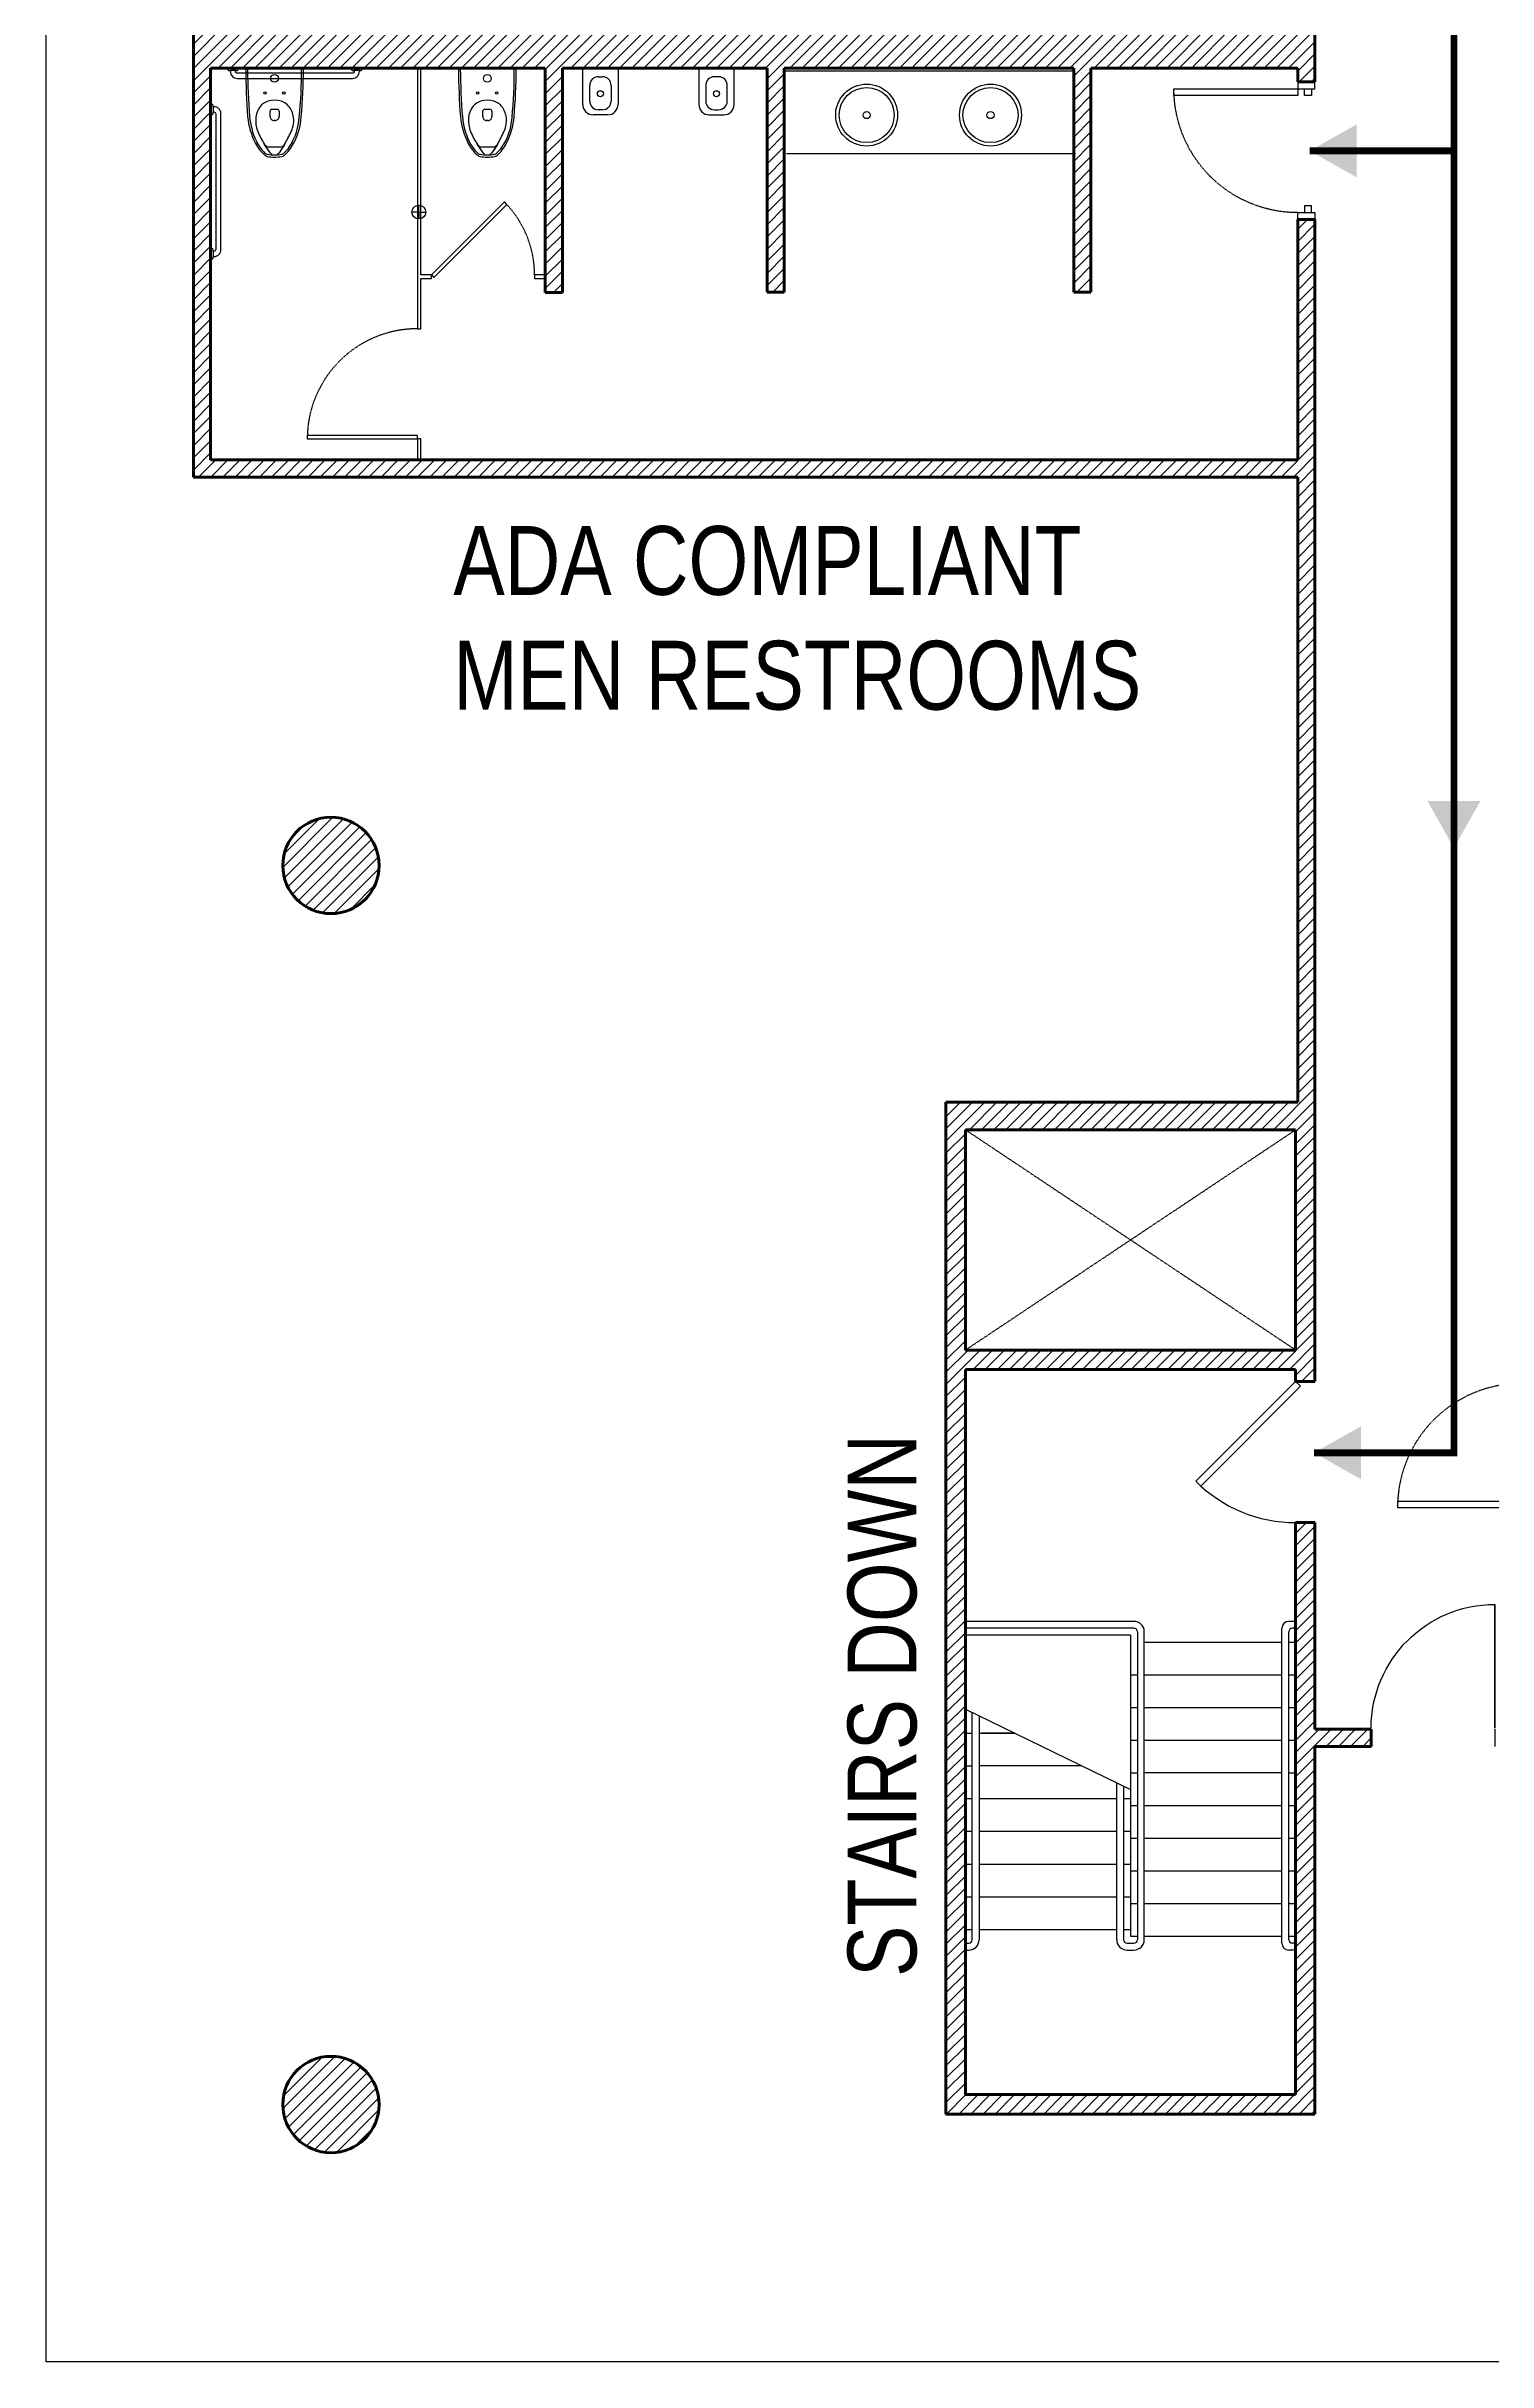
# Model space of a CAD drawing. Header units: inches. Extents: x -2978 to 4308, y -21 to 2608.
# Drawn here: x 3224 to 3642, y 330 to 1003 of the extents above; entities that cross this region are included whole.
import ezdxf
from ezdxf.enums import TextEntityAlignment as Align

# ---------------------------------------------------------------- set-up
doc = ezdxf.new("R2010")
doc.units = ezdxf.units.IN
doc.header["$LTSCALE"] = 0.2
doc.header["$MEASUREMENT"] = 0
doc.header["$PDSIZE"] = 8
doc.linetypes.add('HIDDEN', pattern=[0.375, 0.25, -0.125])
doc.layers.get('0').update_dxf_attribs({"color": 20, "linetype": 'CONTINUOUS', "lineweight": 40})
doc.layers.get('Defpoints').update_dxf_attribs({"color": 240, "linetype": 'CONTINUOUS', "lineweight": 0})
for name, color, linetype, lineweight in [('Annotations', 40, 'CONTINUOUS', 5), ('Framing', 141, 'CONTINUOUS', 15), ('Hatches', 8, 'CONTINUOUS', 5), ('Projections', 151, 'HIDDEN', 5), ('Viewed', 150, 'CONTINUOUS', 9), ('Walls', 7, 'CONTINUOUS', 40)]:
    doc.layers.add(name, color=color, linetype=linetype, lineweight=lineweight)
doc.layers.add('Egress', color=7, linetype='CONTINUOUS', lineweight=5, true_color=0xe60000)
doc.styles.add('ARCHITEC', font='ASG')
doc.styles.get("Standard").update_dxf_attribs({"font": 'arial.ttf', "width": 0.8})
pattern_1 = [(45, (267.6333, -330.0607), (-1.767767, 1.767767), [])]

# ---------------------------------------------------------------- blocks, each defined once
blk = doc.blocks.new('ADO101')
for p, q in [((0.466, -0.034), (-0.241, 0.672)), ((-0.207, 0.707), (0.5, 0)), ((0.5, 0), (0.466, -0.034))]:
    blk.add_line(p, q)
blk.add_arc((0.5, 0), 1, 135, 180)
at = {"style": 'ARCHITEC', "flags": 1}
blk.add_attdef('SILLHT', text='', height=0.1, dxfattribs=at).set_placement((0, 0), align=Align.MIDDLE)
blk = doc.blocks.new('I_PLUMB_GRAB_36IN + PLATE_P')
at = {"color": 0, "linetype": 'ByBlock', "lineweight": -2}
for p, q in [((0.75, 18.75), (0.75, 17.25)), ((0.75, -17.25), (0.75, -18.75))]:
    blk.add_line(p, q, dxfattribs=at)
blk.add_lwpolyline([(0, -19.5), (0.5, -19.5), (0.75, -19.25), (0.75, -18.75), (1, -18.75, 0.414214), (3, -16.75), (3, 16.75, 0.414214), (1, 18.75), (0.75, 18.75), (0.75, 19.25), (0.5, 19.5), (0, 19.5), (0, 16.5), (0.5, 16.5), (0.75, 16.75), (0.75, 17.25), (1, 17.25, -0.414214), (1.5, 16.75), (1.5, -16.75, -0.414214), (1, -17.25), (0.75, -17.25), (0.75, -16.75), (0.5, -16.5), (0, -16.5)], format="xyb", close=True, dxfattribs=at)
at = {"layer": 'Defpoints', "color": 0, "linetype": 'ByBlock', "lineweight": -2}
for p in [(0, 19.5), (0, -19.5)]:
    blk.add_point(p, dxfattribs=at)
blk = doc.blocks.new('I_PLUMB_GRAB_42IN + PLATE_P')
at = {"color": 0, "linetype": 'ByBlock', "lineweight": -2}
for p, q in [((0.75, 21.75), (0.75, 20.25)), ((0.75, -20.25), (0.75, -21.75))]:
    blk.add_line(p, q, dxfattribs=at)
blk.add_lwpolyline([(0.75, 22.25), (0.5, 22.5), (0, 22.5), (0, 19.5), (0.5, 19.5), (0.75, 19.75), (0.75, 20.25), (1, 20.25, -0.414214), (1.5, 19.75), (1.5, -19.75, -0.414214), (1, -20.25), (0.75, -20.25), (0.75, -19.75), (0.5, -19.5), (0, -19.5), (0, -22.5), (0.5, -22.5), (0.75, -22.25), (0.75, -21.75), (1, -21.75, 0.414214), (3, -19.75), (3, 19.75, 0.414214), (1, 21.75), (0.75, 21.75)], format="xyb", close=True, dxfattribs=at)
at = {"layer": 'Defpoints', "color": 0, "linetype": 'ByBlock', "lineweight": -2}
for p in [(0, 22.5), (0, -22.5)]:
    blk.add_point(p, dxfattribs=at)
blk = doc.blocks.new('08PDRR02')
at = {"linetype": 'ByBlock'}
for p, q in [((1, 0), (0, 0)), ((0, 0), (0, -1)), ((1, -1), (1, 0)), ((0, -1), (1, -1))]:
    blk.add_line(p, q, dxfattribs=at)
blk = doc.blocks.new('*U16')
blk.add_lwpolyline([(0, 2.5), (0, -2.5)])
at = {"linetype": 'Continuous'}
blk.add_arc((0, 2.75), 36, 0, 90, dxfattribs=at)
at = {"linetype": 'Continuous', "xscale": 36, "yscale": 0.0325, "rotation": 90}
blk.add_blockref('08PDRR02', (0, 2.75), dxfattribs=at)
blk = doc.blocks.new('floor plan')
at = {"layer": 'Hatches'}
h = blk.add_hatch(dxfattribs=at)
h.set_pattern_fill('ANSI31', color=256, scale=20, style=0)
h.set_pattern_definition(pattern_1)
h.paths.add_polyline_path([(70.18, 791.98, 0.887026), (94, 791.98), (363.74, 791.98), (363.74, 722.37), (368.74, 722.37), (368.74, 791.98), (369.74, 791.98), (369.74, 908.71), (151.57, 908.71), (151.57, 900.62), (139.74, 900.62), (139.74, 908.71), (32.05, 908.71), (32.05, 900.71), (0, 900.71), (0, 895.71), (60.37, 895.71), (60.37, 900.71), (79.93, 900.71), (79.93, 811.71), (0, 811.71), (0, 805.71), (79.93, 805.71), (79.93, 805.21, 0.278864), (70.63, 796.98), (42.74, 796.98), (42.74, 678.37), (42.74, 547.54), (215.04, 547.54), (363.74, 547.54), (363.74, 365.9), (261.49, 365.9), (261.49, 71.96), (368.74, 71.96), (368.74, 178.77), (385.06, 178.77), (385.06, 183.77), (368.74, 183.77), (368.74, 243.77), (363.12, 243.77), (363.12, 77.59), (267.12, 77.59), (267.12, 288.27), (363.12, 288.27), (363.12, 284.77), (368.74, 284.77), (368.74, 365.9), (368.74, 552.54), (368.74, 622.37), (363.74, 622.37), (363.74, 552.54), (47.74, 552.54), (47.74, 666.37), (145.02, 666.37), (145.02, 601.2), (150.02, 601.2), (150.02, 666.37), (185.04, 666.37), (209.5, 666.37), (209.5, 601.26), (214.5, 601.26), (214.5, 666.37), (298.62, 666.37), (298.62, 601.26), (303.62, 601.26), (303.62, 666.37), (303.75, 666.37), (363.74, 666.37), (363.74, 662.37), (368.74, 662.37), (368.74, 682.37), (363.74, 682.37), (363.74, 678.37), (303.75, 678.37), (303.75, 743.98), (298.75, 743.98), (298.75, 678.37), (214.34, 678.37), (214.34, 742.37), (185.04, 742.37), (185.04, 678.37), (47.74, 678.37), (47.74, 791.98)])
h.paths.add_polyline_path([(85.55, 804.9), (85.55, 900.71), (135.89, 900.71), (135.89, 896.62), (155.57, 896.62), (155.57, 900.71), (360.74, 900.71), (360.74, 797.52), (93.36, 797.52, 0.236234)], flags=16)
h.paths.add_polyline_path([(267.12, 293.9), (267.12, 357.9), (363.12, 357.9), (363.12, 293.9)], flags=16)
h.paths.add_polyline_path([(190.04, 678.37), (190.04, 737.37), (209.34, 737.37), (209.34, 678.37)], flags=16)
h = blk.add_hatch(dxfattribs=at)
h.set_pattern_fill('ANSI31', color=256, scale=20, style=0)
h.set_pattern_definition(pattern_1)
h.paths.add_polyline_path([(96.74, 434.71, 1), (68.74, 434.71, 1)])
h = blk.add_hatch(dxfattribs=at)
h.set_pattern_fill('ANSI31', color=256, scale=20, style=0)
h.set_pattern_definition(pattern_1)
h.paths.add_polyline_path([(96.74, 74.71, 1), (68.74, 74.71, 1)])
at = {"layer": 'Defpoints'}
blk.add_lwpolyline([(999.08, 1241.29), (999.08, 0), (0, 0), (0, 1241.29)], close=True, dxfattribs=at)
at = {"layer": 'Framing'}
for p, q in [((107.85, 666.37), (107.85, 605.76)), ((108.85, 606.26), (108.85, 666.37)), ((107.85, 605.76), (107.85, 590.62)), ((111.92, 606.26), (108.85, 606.26)), ((111.92, 605.26), (111.92, 606.26)), ((141.92, 606.26), (141.92, 605.26)), ((144.95, 606.26), (141.92, 606.26)), ((144.95, 605.26), (144.95, 606.26)), ((108.85, 590.62), (108.85, 605.26)), ((108.85, 605.26), (111.92, 605.26)), ((141.92, 605.26), (144.95, 605.26)), ((107.85, 590.62), (108.85, 590.62)), ((108.85, 558.62), (107.85, 558.62)), ((107.85, 558.62), (107.85, 552.62)), ((108.85, 552.62), (108.85, 558.62)), ((107.85, 552.62), (108.85, 552.62))]:
    blk.add_line(p, q, dxfattribs=at)
for points in [[(363.74, 660.37), (363.74, 658.37), (327.74, 658.37), (327.74, 660.37)], [(368.74, 660.37), (368.74, 662.37), (363.74, 662.37), (363.74, 660.37)], [(367.74, 660.37), (367.74, 658.37), (365.74, 658.37), (365.74, 660.37)], [(367.74, 624.37), (367.74, 626.37), (365.74, 626.37), (365.74, 624.37)], [(368.74, 624.37), (368.74, 622.37), (363.74, 622.37), (363.74, 624.37)]]:
    blk.add_lwpolyline(points, close=True, dxfattribs=at)
at = {"layer": 'Framing', "flags": 128}
for points in [[(111.92, 606.26), (112.63, 605.55), (133.84, 626.77), (133.13, 627.47)], [(107.85, 558.62), (107.85, 559.62), (75.85, 559.62), (75.85, 558.62)], [(428.74, 248.21), (428.74, 249.96), (392.74, 249.96), (392.74, 248.21)]]:
    blk.add_lwpolyline(points, close=True, dxfattribs=at)
at = {"layer": 'Projections'}
for p, q in [((363.12, 293.9), (267.12, 357.9)), ((267.12, 293.9), (363.12, 357.9))]:
    blk.add_line(p, q, dxfattribs=at)
at = {"layer": 'Projections', "extrusion": (0, 0, -1)}
blk.add_arc((-363.74, 660.37), 36, 270, 0, dxfattribs=at)
at = {"layer": 'Projections'}
for centre, radius, start, end in [((111.92, 606.26), 30, 0, 45), ((107.85, 558.62), 32, 90, 180), ((428.74, 248.21), 36, 90, 180)]:
    blk.add_arc(centre, radius, start, end, dxfattribs=at)
at = {"layer": 'Viewed'}
for p, q in [((57.97, 666.12), (74.72, 666.12)), ((119.81, 666.12), (136.56, 666.12)), ((155.93, 655.78), (155.93, 666.36)), ((155.93, 666.36), (166.17, 666.36)), ((166.17, 666.36), (166.17, 655.78)), ((189.67, 666.36), (189.67, 655.78)), ((199.91, 666.36), (189.67, 666.36)), ((199.91, 655.78), (199.91, 666.36)), ((157.93, 656.75), (157.93, 661.33)), ((160.43, 663.83), (161.67, 663.83)), ((164.17, 661.33), (164.17, 656.75)), ((191.67, 661.33), (191.67, 656.75)), ((195.41, 663.83), (194.17, 663.83)), ((197.91, 656.75), (197.91, 661.33)), ((298.95, 665.47), (214.95, 665.47)), ((65.03, 652.27), (65.03, 653.84)), ((65.6, 654.4), (67.1, 654.4)), ((67.66, 653.84), (67.66, 652.28)), ((126.88, 652.26), (126.88, 653.83)), ((127.44, 654.39), (128.95, 654.39)), ((129.51, 653.83), (129.51, 652.27)), ((163.17, 652.78), (158.93, 652.78)), ((161.67, 654.25), (160.43, 654.25)), ((192.67, 652.78), (196.91, 652.78)), ((194.17, 654.25), (195.41, 654.25)), ((66.52, 651.15), (66.15, 651.15)), ((128.37, 651.14), (127.99, 651.14)), ((65.1, 641.73), (63.46, 644.16)), ((64.65, 643.45), (68.12, 643.45)), ((69.25, 644.16), (67.65, 641.73)), ((126.94, 641.72), (125.31, 644.15)), ((126.5, 643.44), (129.97, 643.44)), ((131.1, 644.15), (129.49, 641.72)), ((299.12, 641.47), (215.12, 641.47)), ((108.28, 624.54), (108.28, 626.54)), ((108.28, 624.54), (106.28, 624.54)), ((108.28, 624.54), (110.28, 624.54)), ((108.28, 624.54), (108.28, 622.54)), ((316.12, 215.09), (267.12, 215.09)), ((316.12, 213.09), (267.12, 213.09)), ((315.12, 211.09), (267.12, 211.09)), ((315.12, 211.09), (315.12, 123.59)), ((317.12, 212.09), (317.12, 122.59)), ((319.12, 122.59), (319.12, 212.09)), ((319.12, 209.09), (359.12, 209.09)), ((359.12, 121.59), (359.12, 213.09)), ((363.12, 215.09), (361.12, 215.09)), ((361.12, 122.59), (361.12, 212.09)), ((361.12, 209.09), (363.12, 209.09)), ((363.12, 213.09), (362.12, 213.09)), ((315.12, 199.59), (317.12, 199.59)), ((319.12, 199.59), (359.12, 199.59)), ((361.12, 199.59), (363.12, 199.59)), ((267.12, 189.56), (315.12, 166.23)), ((269.12, 122.59), (269.12, 188.59)), ((315.12, 190.09), (317.12, 190.09)), ((319.12, 190.09), (359.12, 190.09)), ((361.12, 190.09), (363.12, 190.09)), ((267.12, 182.59), (269.12, 182.59)), ((271.12, 187.61), (271.12, 122.59)), ((271.12, 182.59), (281.46, 182.59)), ((281.46, 182.59), (271.91, 182.59)), ((315.12, 180.59), (317.12, 180.59)), ((319.12, 180.59), (359.12, 180.59)), ((361.12, 180.59), (363.12, 180.59)), ((267.12, 173.09), (269.12, 173.09)), ((301.01, 173.09), (271.12, 173.09)), ((301.01, 173.09), (291.45, 173.09)), ((311.12, 122.59), (311.12, 168.17)), ((315.12, 171.09), (317.12, 171.09)), ((359.12, 171.09), (319.12, 171.09)), ((361.12, 171.09), (363.12, 171.09)), ((267.12, 163.59), (269.12, 163.59)), ((271.12, 163.59), (311.12, 163.59)), ((313.12, 167.2), (313.12, 122.59)), ((313.12, 163.59), (315.12, 163.59)), ((315.12, 161.59), (317.12, 161.59)), ((319.12, 161.59), (359.12, 161.59)), ((361.12, 161.59), (363.12, 161.59)), ((267.12, 154.09), (269.12, 154.09)), ((271.12, 154.09), (311.12, 154.09)), ((313.12, 154.09), (315.12, 154.09)), ((315.12, 152.09), (317.12, 152.09)), ((319.12, 152.09), (359.12, 152.09)), ((361.12, 152.09), (363.12, 152.09)), ((267.12, 144.59), (269.12, 144.59)), ((271.12, 144.59), (311.12, 144.59)), ((313.12, 144.59), (315.12, 144.59)), ((315.12, 142.59), (317.12, 142.59)), ((319.12, 142.59), (359.12, 142.59)), ((361.12, 142.59), (363.12, 142.59)), ((267.12, 135.09), (269.12, 135.09)), ((271.12, 135.09), (311.12, 135.09)), ((313.12, 135.09), (315.12, 135.09)), ((315.12, 133.09), (317.12, 133.09)), ((319.12, 133.09), (359.12, 133.09)), ((361.12, 133.09), (363.12, 133.09)), ((267.12, 125.59), (269.12, 125.59)), ((267.12, 121.59), (268.12, 121.59)), ((271.12, 125.59), (311.12, 125.59)), ((313.12, 125.59), (315.12, 125.59)), ((314.12, 121.59), (316.12, 121.59)), ((315.12, 123.59), (317.12, 123.59)), ((319.12, 123.59), (359.12, 123.59)), ((361.12, 123.59), (363.12, 123.59)), ((363.12, 121.59), (362.12, 121.59)), ((267.12, 119.59), (268.12, 119.59)), ((314.12, 119.59), (316.12, 119.59)), ((363.12, 119.59), (361.12, 119.59))]:
    blk.add_line(p, q, dxfattribs=at)
for centre, radius in [((63.55, 659.13), 0.358), ((66.34, 663.37), 1.12), ((69.04, 659.13), 0.358), ((125.4, 659.12), 0.358), ((128.19, 663.37), 1.12), ((130.89, 659.12), 0.358), ((161.05, 658.91), 0.87), ((194.79, 658.91), 0.87), ((238.43, 652.71), 9), ((238.43, 652.71), 8), ((274.43, 652.71), 9), ((274.43, 652.71), 8), ((238.43, 652.71), 1.04), ((274.43, 652.71), 1.04), ((108.28, 624.54), 2)]:
    blk.add_circle(centre, radius, dxfattribs=at)
for centre, radius, start, end in [((249.95, 666.75), 191.99, 180.18714, 184.34048), ((265.42, 668.49), 206.96, 180.65462, 184.50816), ((-66.6, 665.6), 140.79, 354.45498, 0.21458), ((-82.62, 665.97), 157.34, 354.98622, 0.05547), ((311.8, 666.74), 191.99, 180.18714, 184.34048), ((327.26, 668.48), 206.96, 180.65462, 184.50816), ((-4.76, 665.59), 140.79, 354.45498, 0.21458), ((-20.78, 665.96), 157.34, 354.98622, 0.05547), ((160.43, 661.33), 2.5, 90, 180), ((161.67, 661.33), 2.5, 0, 90), ((194.17, 661.33), 2.5, 90, 180), ((195.41, 661.33), 2.5, 0, 90), ((66.87, 651.48), 5.99, 135.82276, 174.16182), ((66.36, 651.32), 5.76, 48.88912, 131.11088), ((65.59, 653.84), 0.56, 89.46499, 180), ((67.1, 653.84), 0.56, 359.41705, 90), ((65.71, 651.35), 6.18, 11.095, 44.17724), ((64.51, 651.11), 7.4, 334.29952, 11.095), ((128.71, 651.47), 5.99, 135.82276, 174.16182), ((128.2, 651.31), 5.76, 48.88912, 131.11088), ((127.44, 653.83), 0.56, 89.46499, 180), ((128.95, 653.84), 0.56, 359.41705, 90), ((127.55, 651.34), 6.18, 11.095, 44.17724), ((126.36, 651.1), 7.4, 334.29952, 11.095), ((158.93, 655.78), 3, 180, 270), ((160.43, 656.75), 2.5, 180, 270), ((161.67, 656.75), 2.5, 270, 0), ((163.17, 655.78), 3, 270, 0), ((192.67, 655.78), 3, 180, 270), ((194.17, 656.75), 2.5, 180, 270), ((195.41, 656.75), 2.5, 270, 0), ((196.91, 655.78), 3, 270, 0), ((80.58, 654.49), 22.18, 185.88156, 206.86359), ((79.48, 653.95), 20.45, 184.84653, 205.09237), ((69.71, 651.19), 8.85, 174.16182, 201.39887), ((79.91, 655.19), 19.8, 201.39887, 213.83992), ((66.15, 652.26), 1.11, 179.41431, 270), ((66.53, 652.28), 1.13, 269.4704, 0), ((2.29, 681.06), 76.45, 331.14404, 334.29952), ((55.12, 653.4), 18.46, 333.9017, 355.64149), ((54.81, 653.62), 19.36, 331.61129, 355.85166), ((142.43, 654.49), 22.18, 185.88156, 206.86359), ((141.32, 653.94), 20.45, 184.84653, 205.09237), ((131.56, 651.18), 8.85, 174.16182, 201.39887), ((141.75, 655.18), 19.8, 201.39887, 213.83992), ((127.99, 652.25), 1.11, 179.41431, 270), ((128.38, 652.27), 1.13, 269.4704, 0), ((64.14, 681.05), 76.45, 331.14404, 334.29952), ((116.97, 653.39), 18.46, 333.9017, 355.64149), ((116.66, 653.61), 19.36, 331.61129, 355.85166), ((71.39, 650.14), 12.02, 208.16383, 229.23899), ((72.02, 650.46), 12.22, 205.10972, 225.59257), ((64.73, 643.29), 2, 230.94033, 257.50224), ((64.47, 642.04), 1.36, 227.18391, 259.66681), ((64.65, 644.58), 1.14, 214.24637, 270), ((66.33, 651.54), 11.04, 259.00236, 280.99764), ((66.33, 653.43), 12.27, 260.48406, 279.51594), ((65.68, 642.2), 0.757, 218.97641, 259.0749), ((67.15, 642.06), 0.599, 275.30404, 326.64465), ((68.12, 644.49), 1.04, 270, 329.09815), ((68.17, 642.7), 1.38, 277.64447, 315.50482), ((68.14, 642.4), 1.72, 279.81289, 306.60165), ((60.87, 650.36), 11.96, 313.83856, 334.84697), ((61.58, 649.71), 11.54, 311.09125, 332.69549), ((133.23, 650.13), 12.02, 208.16383, 229.23899), ((133.87, 650.45), 12.22, 205.10972, 225.59257), ((126.58, 643.28), 2, 230.94033, 257.50224), ((126.31, 642.03), 1.36, 227.18391, 259.66681), ((126.5, 644.58), 1.14, 214.24637, 270), ((128.17, 651.53), 11.04, 259.00236, 280.99764), ((128.17, 653.42), 12.27, 260.48406, 279.51594), ((127.53, 642.19), 0.757, 218.97641, 259.0749), ((128.99, 642.05), 0.599, 275.30404, 326.64465), ((129.97, 644.48), 1.04, 270, 329.09815), ((130.02, 642.69), 1.38, 277.64447, 315.50482), ((129.99, 642.39), 1.72, 279.81289, 306.60165), ((122.71, 650.35), 11.96, 313.83856, 334.84697), ((123.43, 649.7), 11.54, 311.09125, 332.69549), ((316.12, 212.09), 3, 0, 90), ((316.12, 212.09), 1, 0, 90), ((361.12, 213.09), 2, 90, 180), ((362.12, 212.09), 1, 90, 180), ((268.12, 122.59), 1, 270, 0), ((268.12, 122.59), 3, 270, 0), ((314.12, 122.59), 3, 180, 270), ((314.12, 122.59), 1, 180, 270), ((316.12, 122.59), 1, 270, 0), ((316.12, 122.59), 3, 270, 0), ((361.12, 121.59), 2, 180, 270), ((362.12, 122.59), 1, 180, 270)]:
    blk.add_arc(centre, radius, start, end, dxfattribs=at)
at = {"layer": 'Walls'}
for p, q in [((368.74, 662.37), (368.74, 682.37)), ((42.74, 678.37), (42.74, 547.54)), ((47.74, 552.54), (47.74, 666.37)), ((47.74, 666.37), (145.02, 666.37)), ((145.02, 666.37), (145.02, 601.2)), ((150.02, 601.2), (150.02, 666.37)), ((150.02, 666.37), (185.04, 666.37)), ((185.04, 666.37), (209.5, 666.37)), ((209.5, 666.37), (209.5, 601.26)), ((214.5, 601.26), (214.5, 666.37)), ((214.5, 666.37), (298.62, 666.37)), ((298.62, 666.37), (298.62, 601.26)), ((303.62, 601.26), (303.62, 666.37)), ((303.62, 666.37), (303.75, 666.37)), ((303.75, 666.37), (363.74, 666.37)), ((363.74, 666.37), (363.74, 662.37)), ((363.74, 662.37), (368.74, 662.37)), ((368.74, 622.37), (363.74, 622.37)), ((363.74, 622.37), (363.74, 552.54)), ((368.74, 552.54), (368.74, 622.37)), ((145.02, 601.2), (150.02, 601.2)), ((209.5, 601.26), (214.5, 601.26)), ((298.62, 601.26), (303.62, 601.26)), ((363.74, 552.54), (47.74, 552.54)), ((368.74, 365.9), (368.74, 552.62)), ((368.74, 365.9), (368.74, 552.62)), ((368.74, 365.9), (368.74, 552.54)), ((42.74, 547.54), (215.04, 547.54)), ((215.04, 547.54), (363.74, 547.54)), ((363.74, 547.54), (363.74, 365.9)), ((363.74, 547.54), (363.74, 365.9)), ((363.74, 547.54), (363.74, 365.9)), ((261.49, 365.9), (261.49, 71.96)), ((363.74, 365.9), (261.49, 365.9)), ((368.74, 365.9), (368.74, 284.77)), ((267.12, 357.9), (267.12, 293.9)), ((363.12, 357.9), (267.12, 357.9)), ((363.12, 357.9), (363.12, 293.9)), ((363.12, 293.9), (267.12, 293.9)), ((267.12, 288.27), (267.12, 77.59)), ((363.12, 288.27), (267.12, 288.27)), ((363.12, 288.27), (363.12, 284.77)), ((363.12, 284.77), (368.74, 284.77)), ((363.12, 243.77), (363.12, 77.59)), ((363.12, 243.77), (368.74, 243.77)), ((368.74, 243.77), (368.74, 183.77)), ((385.06, 183.77), (385.06, 178.77)), ((368.74, 178.77), (368.74, 71.96)), ((363.12, 77.59), (267.12, 77.59)), ((368.74, 71.96), (261.49, 71.96))]:
    blk.add_line(p, q, dxfattribs=at)
for points in [[(368.74, 183.77), (385.06, 183.77)], [(368.74, 178.77), (385.06, 178.77)]]:
    blk.add_lwpolyline(points, dxfattribs=at)
for centre in [(82.74, 434.71), (82.74, 74.71)]:
    blk.add_circle(centre, 14, dxfattribs=at)
at = {"layer": 'Framing', "xscale": 41, "yscale": 41, "zscale": 108, "rotation": 90}
blk.add_blockref('ADO101', (363.12, 264.27), dxfattribs=at)
at = {"layer": 'Framing', "xscale": -1}
blk.add_blockref('*U16', (421.06, 181.27), dxfattribs=at)
at = {"layer": 'Viewed', "rotation": 270}
blk.add_blockref('I_PLUMB_GRAB_36IN + PLATE_P', (72.25, 666.37), dxfattribs=at)
at = {"layer": 'Viewed'}
blk.add_blockref('I_PLUMB_GRAB_42IN + PLATE_P', (47.74, 633.37), dxfattribs=at)
at = {"layer": 'Viewed', "flags": 8}
for tag, p in [('MODELNUMBER', (65.83, 678.56)), ('TRADENAME', (65.84, 678.56)), ('PRODUCT', (65.84, 678.56)), ('MATERIAL', (65.84, 678.56)), ('MODELNUMBER', (127.69, 678.42)), ('TRADENAME', (127.69, 678.42)), ('PRODUCT', (127.69, 678.42)), ('MATERIAL', (127.7, 678.42)), ('MODELNUMBER', (166.21, 678.37)), ('TRADENAME', (166.21, 678.37)), ('PRODUCT', (166.21, 678.37)), ('MATERIAL', (166.21, 678.37))]:
    blk.add_attdef(tag, p, '', height=0.001, rotation=90, dxfattribs=at)
at = {"layer": 'Viewed', "text_generation_flag": 4, "flags": 8}
for tag, p in [('TRADENAME', (66.34, 666.19)), ('MODELNUMBER', (66.34, 666.19)), ('MATERIAL', (66.35, 666.19)), ('PRODUCT', (66.35, 666.19)), ('MATERIAL', (128.19, 666.18)), ('PRODUCT', (128.19, 666.18)), ('TRADENAME', (128.19, 666.18)), ('MODELNUMBER', (128.19, 666.18))]:
    blk.add_attdef(tag, p, '', height=0.001, rotation=270, dxfattribs=at)

msp = doc.modelspace()

# ---------------------------------------------------------------- linework, layer by layer
msp.add_line((3332.389, 996.435), (3331.389, 996.435))
at = {"layer": 'Egress', "const_width": 2}
for points in [[(3632.671, 1034.686), (3632.671, 972.377), (3590.784, 972.377)], [(3632.671, 972.377), (3632.671, 594.129), (3592.03, 594.129)]]:
    msp.add_lwpolyline(points, dxfattribs=at)
at = {"layer": 'Egress'}
for points in [[(3604.421, 980.075), (3590.784, 972.377), (3604.421, 964.679)], [(3640.369, 783.48), (3632.671, 769.843), (3624.973, 783.48)], [(3605.667, 601.827), (3592.03, 594.129), (3605.667, 586.431)]]:
    msp.add_solid(points, dxfattribs=at)

# ---------------------------------------------------------------- block references
at = {"layer": 'Walls'}
ref = msp.add_blockref('floor plan', (3223.544, 330.061), dxfattribs=at)
ref.add_attrib('MATERIAL', 'VITREOUS CHINA', (3289.892, 996.248), dxfattribs={"layer": 'Viewed', "height": 0.001, "rotation": 270, "text_generation_flag": 4, "flags": 8})
ref.add_attrib('PRODUCT', 'C_TOILETS', (3289.89, 996.248), dxfattribs={"layer": 'Viewed', "height": 0.001, "rotation": 270, "text_generation_flag": 4, "flags": 8})
ref.add_attrib('TRADENAME', 'KINGSTON', (3289.888, 996.248), dxfattribs={"layer": 'Viewed', "height": 0.001, "rotation": 270, "text_generation_flag": 4, "flags": 8})
ref.add_attrib('MODELNUMBER', 'K-4330', (3289.887, 996.248), dxfattribs={"layer": 'Viewed', "height": 0.001, "rotation": 270, "text_generation_flag": 4, "flags": 8})
ref.add_attrib('MATERIAL', 'VITREOUS CHINA', (3351.737, 996.239), dxfattribs={"layer": 'Viewed', "height": 0.001, "rotation": 270, "text_generation_flag": 4, "flags": 8})
ref.add_attrib('PRODUCT', 'C_TOILETS', (3351.735, 996.239), dxfattribs={"layer": 'Viewed', "height": 0.001, "rotation": 270, "text_generation_flag": 4, "flags": 8})
ref.add_attrib('TRADENAME', 'KINGSTON', (3351.734, 996.239), dxfattribs={"layer": 'Viewed', "height": 0.001, "rotation": 270, "text_generation_flag": 4, "flags": 8})
ref.add_attrib('MODELNUMBER', 'K-4330', (3351.732, 996.239), dxfattribs={"layer": 'Viewed', "height": 0.001, "rotation": 270, "text_generation_flag": 4, "flags": 8})

# ---------------------------------------------------------------- texts
at = {"layer": 'Annotations', "insert": (3341.879, 863.373), "char_height": 20, "width": 284.05333, "attachment_point": 1}
msp.add_mtext('{ADA COMPLIANT\\PMEN RESTROOMS}', dxfattribs=at)
at = {"layer": 'Annotations', "insert": (3456.447, 441.853), "char_height": 20, "width": 284.05333, "attachment_point": 1, "rotation": 90}
msp.add_mtext('{STAIRS DOWN}', dxfattribs=at)

doc.saveas('drawing.dxf')
